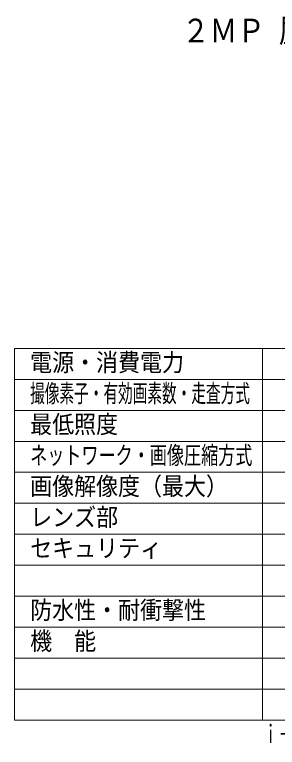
# Model space of a CAD drawing. Units: millimetres on the paper. Extents: x -62 to 64, y -59 to 59.
# Drawn here: x -62.5 to -20.1, y -59 to 59.3 of the extents above; entities that cross this region are included whole.
import ezdxf
from ezdxf.enums import TextEntityAlignment as Align

# ---------------------------------------------------------------- set-up
doc = ezdxf.new("R2010")
doc.units = ezdxf.units.MM
doc.layers.add('0-3_MOJI1', color=7, linetype='Continuous')
doc.layers.add('0-4_相当品', color=4, linetype='Continuous')
doc.layers.add('0-5_WAKU', color=4, linetype='Continuous', lineweight=9)
doc.styles.add('ＭＳ ゴシック', font='')
doc.styles.get('ＭＳ ゴシック').set_extended_font_data('MS Gothic')

msp = doc.modelspace()

# ---------------------------------------------------------------- linework, layer by layer
at = {"layer": '0-5_WAKU', "color": 3}
for p, q in [((62.538, 5.412), (-62.462, 5.412)), ((-62.462, -54.588), (-62.462, 5.412)), ((-22.462, -54.588), (-22.462, 5.412)), ((-62.462, -54.588), (62.538, -54.588))]:
    msp.add_line(p, q, dxfattribs=at)
at = {"layer": '0-5_WAKU'}
for p, q in [((62.538, 0.412), (-62.462, 0.412)), ((62.538, -4.588), (-62.462, -4.588)), ((-62.462, -9.588), (62.538, -9.588)), ((-62.462, -14.588), (62.538, -14.588)), ((-62.462, -19.588), (62.538, -19.588)), ((-62.462, -24.588), (62.538, -24.588)), ((62.538, -29.588), (-62.462, -29.588)), ((62.538, -34.588), (-62.462, -34.588)), ((-62.462, -39.588), (62.538, -39.588)), ((62.538, -44.588), (-62.462, -44.588)), ((62.538, -49.588), (-62.462, -49.588))]:
    msp.add_line(p, q, dxfattribs=at)

# ---------------------------------------------------------------- texts
at = {"layer": '0-3_MOJI1', "style": 'ＭＳ ゴシック'}
for s, height, width, p in [('２ＭＰ 屋外 ドーム ＡＩカメラ（ベース金具付）', 3.848, 0.85, (-35.462, 53.672)), ('電源・消費電力', 2.889, 0.9, (-59.962, 0.857)), ('撮像素子・有効画素数・走査方式', 2.889, 0.6, (-59.962, -4.143)), ('最低照度', 2.889, 0.9, (-59.962, -9.143)), ('ネットワーク・画像圧縮方式', 2.889, 0.7, (-59.962, -14.143)), ('画像解像度（最大）', 2.889, 0.9, (-59.962, -19.143)), ('レンズ部', 2.889, 0.9, (-59.962, -24.143)), ('セキュリティ', 2.889, 0.9, (-59.962, -29.143)), ('防水性・耐衝撃性', 2.889, 0.9, (-59.962, -39.143)), ('機\u3000能', 2.889, 0.9, (-59.962, -44.143))]:
    msp.add_text(s, height=height, dxfattribs=dict(at, width=width)).set_placement(p, align=Align.BOTTOM_LEFT)
at = {"layer": '0-4_相当品', "style": 'ＭＳ ゴシック', "width": 0.65}
msp.add_text('ｉ－ＰＲＯ：ＷＶ－Ｘ２５３００－Ｖ３ＬＮ＋ＷＶ－ＱＪＢ５０１－ＷＵＸ', height=2.889, dxfattribs=at).set_placement((-22.442, -59.143), align=Align.BOTTOM_LEFT)

doc.saveas('drawing.dxf')
